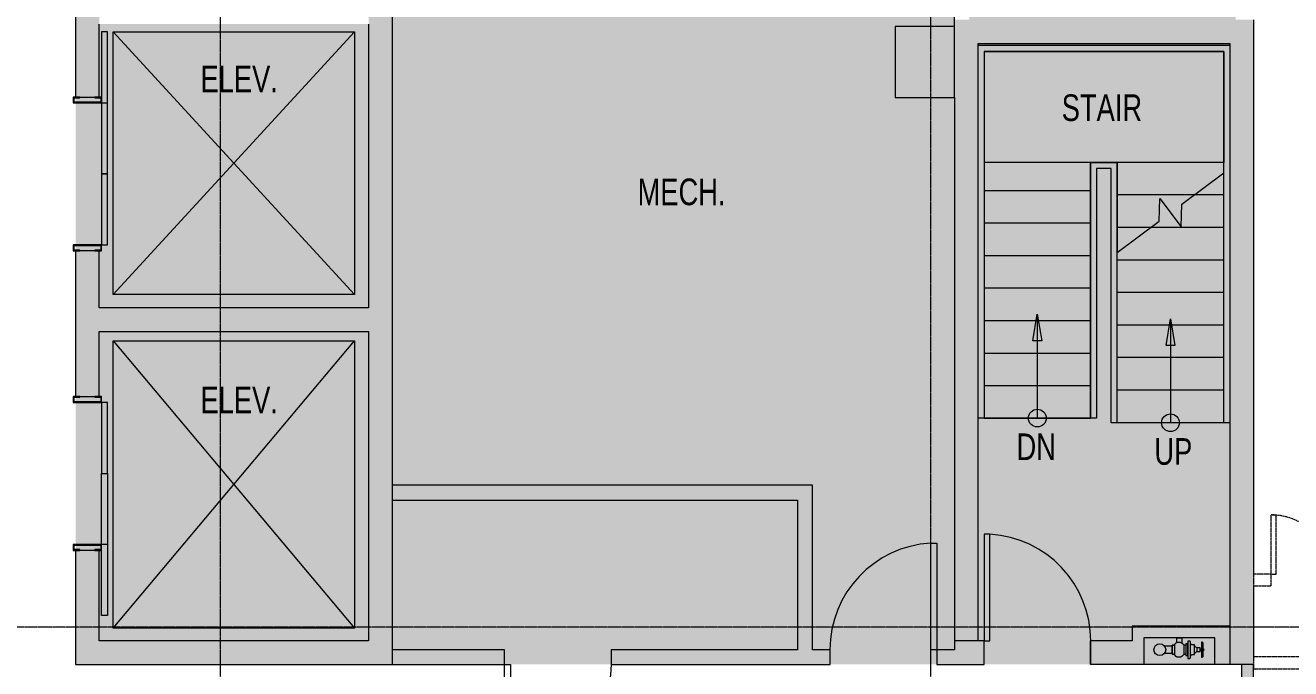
# Model space of a CAD drawing. Header units: inches. Extents: x -1424 to 1384, y 72 to 1893.
# Drawn here: x 298.4 to 726, y 754.1 to 971.6 of the extents above; entities that cross this region are included whole.
import ezdxf

# ---------------------------------------------------------------- set-up
doc = ezdxf.new("R2010")
doc.units = ezdxf.units.IN
doc.header["$MEASUREMENT"] = 0
for name, pattern in [('Demolished', [0.1875, 0.125, -0.0625]), ('Demolished 3_128_', [0.046875, 0.023437, -0.023437]), ('Grid Line 1_4_', [0.4375, 0.25, -0.0625, 0.0625, -0.0625]), ('Hidden 1_16_', [0.09375, 0.0625, -0.03125])]:
    doc.linetypes.add(name, pattern=pattern)
for name, color, linetype, lineweight in [('820 1st St NE_04_Clean_dwg', 8, 'Continuous', 9), ('A-DETL-GENF', 92, 'Continuous', 9), ('A-DOOR', 31, 'Demolished', 9), ('A-WALL', 113, 'Continuous', 13), ('A-WALL-PATT', 111, 'Continuous', 13), ('IRF-ANNO-TEXT', 7, 'Continuous', 9), ('IRF-COLUMN', 7, 'Continuous', 9), ('IRF-COLUMN-HATCH', 7, 'Continuous', 9), ('IRF-DOOR', 7, 'Continuous', 9), ('IRF-ELEVATOR', 7, 'Continuous', 9), ('IRF-ENG-PLUMBING-FIXTURE', 7, 'Continuous', 9), ('IRF-STAIR-RAMP', 7, 'Continuous', 9), ('IRF-WALL-FULL-HT', 7, 'Continuous', 9), ('IRF-WALL-FULL-HT-HATCH', 7, 'Continuous', 9), ('IRF-WALL-PART-HT', 7, 'Continuous', 9), ('S-GRID', 1, 'Continuous', 9)]:
    doc.layers.add(name, color=color, linetype=linetype, lineweight=lineweight)
doc.styles.add('Swis721 LtCn BT', font='swisscl.ttf', dxfattribs={"height": 9})

# ---------------------------------------------------------------- blocks, each defined once
blk = doc.blocks.new('Double-Flush - 40_ x 96_-2573655-New Construction - Demolition Plan')
at = {"layer": 'A-DOOR', "color": 250, "linetype": 'Hidden 1_16_', "lineweight": 20}
for p, q in [((-20, 22), (-18.25, 22)), ((-20, 2), (-20, 22)), ((-18.25, 2), (-18.25, 22)), ((18.25, 2), (18.25, 21.92)), ((20, 2), (20, 22)), ((-20, 2), (-18.25, 2)), ((20, 2), (18.25, 2))]:
    blk.add_line(p, q, dxfattribs=at)
at = {"layer": 'A-DOOR', "color": 7, "linetype": 'Demolished 3_128_'}
for centre, start, end in [((-20, 2), 0, 90), ((20, 2), 90, 180)]:
    blk.add_arc(centre, 20, start, end, dxfattribs=at)
blk = doc.blocks.new('820 1st St NE_04_Clean_dwg_fire department standpipe - 1-2510718-New Construction - Demolition Plan')
at = {"layer": 'IRF-ENG-PLUMBING-FIXTURE'}
for p, q in [((-14.61, 2.25), (-14.61, -2.25)), ((-13.61, 0.25), (-14.11, 0.25)), ((-13.61, 0.3), (-13.61, -0.3)), ((-12.55, -0.77), (-12.55, 0.77)), ((-12.55, -0.3), (-12.55, 0.3)), ((-11.74, 1.44), (-11.74, -1.44)), ((-11.49, 1.69), (-10.75, 1.69)), ((-10.33, 2.69), (-10.33, -2.69)), ((-8.15, -1.62), (-8.15, 1.62)), ((-4.18, 1.25), (-1.56, 1.25)), ((-13.61, -0.25), (-14.11, -0.25)), ((-11.49, -1.69), (-10.75, -1.69)), ((-4.18, -1.25), (-1.56, -1.25))]:
    blk.add_line(p, q, dxfattribs=at)
at = {"layer": 'IRF-ENG-PLUMBING-FIXTURE', "flags": 128}
for points in [[(-14.61, 0.37), (-14.68, 0.37), (-14.68, 0.31), (-14.8, 0.25), (-14.8, 0.19)], [(-14.36, -2.5), (-14.11, -2.5), (-14.11, 2.5), (-14.36, 2.5)], [(-10.08, -2.94), (-9.49, -2.94), (-9.49, 2.94), (-10.08, 2.94)], [(-14.8, -0.19), (-14.8, -0.25), (-14.68, -0.31), (-14.68, -0.37), (-14.61, -0.37)], [(-5.76, -2.45), (-5.76, -4), (-7.47, -4), (-7.47, -2.22)]]:
    blk.add_lwpolyline(points, dxfattribs=at)
for points in [[(-13.61, 0.59), (-13.61, -0.59), (-12.55, -0.59), (-12.55, 0.59)], [(-8.82, -1.96), (-8.82, 1.96), (-9.49, 1.96), (-9.49, -1.96)], [(-8.01, 1.75), (-7.89, 1.87), (-7.77, 1.98), (-7.66, 2.07), (-7.56, 2.15), (-7.46, 2.23), (-7.37, 2.29), (-7.28, 2.35), (-7.2, 2.4), (-7.11, 2.44), (-7.03, 2.47), (-6.95, 2.5), (-6.88, 2.52), (-6.8, 2.54), (-6.73, 2.55), (-6.65, 2.56), (-6.58, 2.57), (-6.5, 2.57), (-6.43, 2.57), (-6.36, 2.57), (-6.29, 2.57), (-6.22, 2.56), (-6.15, 2.55), (-6.08, 2.54), (-6.02, 2.53), (-5.95, 2.51), (-5.89, 2.49), (-5.83, 2.47), (-5.78, 2.45), (-5.72, 2.43), (-5.67, 2.41), (-5.62, 2.39), (-5.57, 2.36), (-5.53, 2.34), (-5.48, 2.31), (-5.44, 2.28), (-5.4, 2.24), (-5.36, 2.21), (-5.33, 2.17), (-5.29, 2.13), (-5.25, 2.08), (-5.22, 2.03), (-5.19, 1.97), (-5.15, 1.9), (-5.12, 1.82), (-5.09, 1.73), (-5.07, 1.62), (-5.04, 1.5), (-5.04, 1.25), (-5.04, -1.25), (-5.04, -1.5), (-4.18, -1.5), (-4.18, -1.25), (-4.18, 1.25), (-4.18, 1.5), (-5.04, 1.5), (-4.18, 1.5), (-4.18, -1.5), (-5.04, -1.5), (-5.07, -1.62), (-5.09, -1.73), (-5.12, -1.82), (-5.15, -1.9), (-5.19, -1.97), (-5.22, -2.03), (-5.25, -2.08), (-5.29, -2.13), (-5.33, -2.17), (-5.36, -2.21), (-5.4, -2.24), (-5.44, -2.28), (-5.48, -2.31), (-5.53, -2.34), (-5.57, -2.36), (-5.62, -2.39), (-5.67, -2.41), (-5.72, -2.43), (-5.78, -2.45), (-5.83, -2.47), (-5.89, -2.49), (-5.95, -2.51), (-6.02, -2.53), (-6.08, -2.54), (-6.15, -2.55), (-6.22, -2.56), (-6.29, -2.57), (-6.36, -2.57), (-6.43, -2.57), (-6.5, -2.57), (-6.58, -2.57), (-6.65, -2.56), (-6.73, -2.55), (-6.8, -2.54), (-6.88, -2.52), (-6.95, -2.5), (-7.03, -2.47), (-7.11, -2.44), (-7.2, -2.4), (-7.28, -2.35), (-7.37, -2.29), (-7.46, -2.23), (-7.56, -2.15), (-7.66, -2.07), (-7.77, -1.98), (-7.89, -1.87), (-8.01, -1.75), (-8.15, -1.62), (-8.82, -1.62), (-8.82, 1.62), (-8.15, 1.62)]]:
    blk.add_lwpolyline(points, close=True, dxfattribs=at)
at = {"layer": 'IRF-ENG-PLUMBING-FIXTURE'}
blk.add_circle((0, 0), 2, dxfattribs=at)
for centre, radius, start, end in [((-14.8, 0), 0.187, 90, 270), ((-14.36, 2.25), 0.25, 90, 180), ((-12.64, 1.71), 0.948, 275.7701, 343.2507), ((-11.52, 1.47), 0.216, 79.9844, 190.0156), ((-10.8, 2.15), 0.472, 276.2711, 2.7723), ((-10.09, 2.7), 0.234, 85.9639, 184.0361), ((-14.36, -2.25), 0.25, 180, 270), ((-12.64, -1.71), 0.948, 16.7493, 84.2299), ((-11.52, -1.47), 0.219, 171.2007, 278.7993), ((-10.76, -2.13), 0.441, 353.4114, 87.5452), ((-10.09, -2.7), 0.233, 175.6994, 274.3006)]:
    blk.add_arc(centre, radius, start, end, dxfattribs=at)
blk = doc.blocks.new('820 1st St NE_04_Clean_dwg-2391440-New Construction - Demolition Plan')
at = {"layer": 'IRF-COLUMN-HATCH'}
blk.add_hatch(color=256, dxfattribs=at).paths.add_polyline_path([(612.41, 947.23), (612.41, 971.23), (592.41, 971.23), (592.41, 947.23)], flags=0)
at = {"layer": 'IRF-STAIR-RAMP'}
for points in [[(638.91, 864.92), (640.41, 873.92), (641.91, 864.92)], [(683.91, 863.37), (685.41, 872.37), (686.91, 863.37)]]:
    blk.add_hatch(color=256, dxfattribs=at).paths.add_polyline_path(points, flags=0)
at = {"layer": 'IRF-WALL-FULL-HT-HATCH'}
h = blk.add_hatch(color=256, dxfattribs=at)
h.paths.add_polyline_path([(323.41, 755.49), (323.41, 794.07), (315.41, 794.07), (315.41, 755.49)], flags=0)
h.paths.add_polyline_path([(323.41, 846.07), (323.41, 895.36), (315.41, 895.36), (315.41, 846.07)], flags=0)
h.paths.add_polyline_path([(315.41, 947.36), (323.41, 947.36), (323.41, 1003.36), (315.41, 1003.36), (315.41, 971.99)], flags=0)
h.paths.add_polyline_path([(315.41, 1055.36), (323.41, 1055.36), (323.41, 1104.26), (315.41, 1104.26), (315.41, 1080.07)], flags=0)
h.paths.add_polyline_path([(315.41, 1156.26), (323.41, 1156.26), (323.41, 1196.49), (315.41, 1196.49), (315.41, 1178.49)], flags=0)
for points in [[(422.41, 755.49), (422.41, 1188.49), (414.41, 1188.49), (414.41, 755.49)], [(620.41, 763.49), (620.41, 973.49), (612.41, 973.49), (612.41, 763.49)], [(707.41, 965.49), (713.41, 965.49), (713.41, 973.49), (620.41, 973.49), (620.41, 965.49), (705.41, 965.49)], [(709.41, 755.49), (713.41, 755.49), (713.41, 965.49), (705.41, 965.49), (705.41, 755.49), (707.41, 755.49)], [(366.31, 868.07), (414.41, 868.07), (414.41, 876.07), (323.41, 876.07), (323.41, 868.07)], [(503.84, 755.49), (570.41, 755.49), (570.41, 760.49), (564.41, 760.49), (564.41, 816.07), (422.41, 816.07), (422.41, 811.07), (559.41, 811.07), (559.41, 760.49), (496.41, 760.49), (496.41, 755.49)], [(659.41, 755.49), (676.41, 755.49), (676.41, 764.49), (700.41, 764.49), (700.41, 755.49), (705.41, 755.49), (705.41, 768.49), (672.41, 768.49), (672.41, 763.49), (658.41, 763.49), (658.41, 755.49)], [(366.31, 755.49), (414.41, 755.49), (414.41, 763.49), (323.41, 763.49), (323.41, 755.49)], [(612.41, 755.49), (622.41, 755.49), (622.41, 763.49), (612.41, 763.49), (612.41, 760.49), (606.41, 760.49), (606.41, 755.49)], [(460.41, 755.49), (460.41, 760.49), (422.41, 760.49), (422.41, 755.49)]]:
    blk.add_hatch(color=256, dxfattribs=at).paths.add_polyline_path(points, flags=0)
at = {"layer": 'IRF-COLUMN', "flags": 128}
blk.add_lwpolyline([(612.41, 971.23), (592.41, 971.23), (592.41, 947.23), (612.41, 947.23)], close=True, dxfattribs=at)
at = {"layer": 'IRF-DOOR', "flags": 128}
for points in [[(604.41, 760.49), (604.41, 796.5), (606.41, 796.5), (606.41, 760.49)], [(624.41, 763.49), (624.41, 799.5), (622.41, 799.5), (622.41, 763.49)], [(462.41, 755.49), (462.41, 719.48), (460.41, 719.48), (460.41, 755.49)]]:
    blk.add_lwpolyline(points, close=True, dxfattribs=at)
at = {"layer": 'IRF-DOOR'}
for centre, start, end in [((606.41, 760.49), 93.1789, 180), ((622.41, 763.49), 360, 86.8211), ((460.41, 755.49), 273.1789, 0)]:
    blk.add_arc(centre, 36.07, start, end, dxfattribs=at)
at = {"layer": 'IRF-ELEVATOR'}
for p, q in [((328.16, 880.6), (409.66, 969.36)), ((328.16, 767.78), (409.66, 864.97))]:
    blk.add_line(p, q, dxfattribs=at)
at = {"layer": 'IRF-ELEVATOR', "flags": 128}
for points in [[(324.16, 945.36), (324.16, 921.36), (326.16, 921.36), (326.16, 945.36), (326.16, 969.36), (324.16, 969.36), (324.16, 945.36), (326.16, 945.36)], [(328.16, 969.36), (409.66, 880.6), (328.16, 880.6), (328.16, 969.36), (409.66, 969.36), (409.66, 880.6)], [(328.16, 864.97), (409.66, 767.78), (328.16, 767.78), (328.16, 864.97), (409.66, 864.97), (409.66, 767.78)], [(326.16, 796.07), (324.16, 796.07), (324.16, 820.07), (326.16, 820.07), (326.16, 796.07), (326.16, 772.07), (324.16, 772.07), (324.16, 796.07)]]:
    blk.add_lwpolyline(points, dxfattribs=at)
for points in [[(321.91, 947.36), (321.91, 947.11), (323.91, 947.11), (323.91, 945.61), (314.91, 945.61), (314.91, 947.11), (316.91, 947.11), (316.91, 947.36), (314.66, 947.36), (314.66, 945.36), (324.16, 945.36), (324.16, 947.36)], [(326.16, 897.36), (326.16, 921.36), (324.16, 921.36), (324.16, 897.36)], [(321.91, 895.36), (324.16, 895.36), (324.16, 897.36), (314.66, 897.36), (314.66, 895.36), (316.91, 895.36), (316.91, 895.61), (314.91, 895.61), (314.91, 897.11), (323.91, 897.11), (323.91, 895.61), (321.91, 895.61)], [(321.91, 846.07), (321.91, 845.82), (323.91, 845.82), (323.91, 844.32), (314.91, 844.32), (314.91, 845.82), (316.91, 845.82), (316.91, 846.07), (314.66, 846.07), (314.66, 844.07), (324.16, 844.07), (324.16, 846.07)], [(326.16, 820.07), (326.16, 844.07), (324.16, 844.07), (324.16, 820.07)], [(321.91, 794.07), (324.16, 794.07), (324.16, 796.07), (314.66, 796.07), (314.66, 794.07), (316.91, 794.07), (316.91, 794.32), (314.91, 794.32), (314.91, 795.82), (323.91, 795.82), (323.91, 794.32), (321.91, 794.32)]]:
    blk.add_lwpolyline(points, close=True, dxfattribs=at)
at = {"layer": 'IRF-STAIR-RAMP'}
for p, q in [((705.41, 964.79), (620.41, 964.79)), ((667.41, 837.24), (667.41, 925.24)), ((703.41, 837.24), (703.41, 925.24)), ((622.41, 915.79), (658.41, 915.79)), ((622.41, 904.79), (658.41, 904.79)), ((622.41, 893.79), (658.41, 893.79)), ((703.41, 892.24), (667.41, 892.24)), ((622.41, 882.79), (658.41, 882.79)), ((703.41, 881.24), (667.41, 881.24)), ((638.91, 864.92), (640.41, 873.92)), ((640.41, 873.92), (640.41, 838.79)), ((640.41, 873.92), (641.91, 864.92)), ((683.91, 863.37), (685.41, 872.37)), ((685.41, 872.37), (685.41, 837.24)), ((685.41, 872.37), (686.91, 863.37)), ((622.41, 871.79), (658.41, 871.79)), ((703.41, 870.24), (667.41, 870.24)), ((641.91, 864.92), (638.91, 864.92)), ((622.41, 860.79), (658.41, 860.79)), ((686.91, 863.37), (683.91, 863.37)), ((703.41, 859.24), (667.41, 859.24)), ((622.41, 849.79), (658.41, 849.79)), ((703.41, 848.24), (667.41, 848.24))]:
    blk.add_line(p, q, dxfattribs=at)
at = {"layer": 'IRF-STAIR-RAMP', "flags": 128}
for points in [[(622.41, 962.79), (703.41, 962.79), (703.41, 925.24), (667.41, 925.24), (658.41, 925.24), (658.41, 838.79), (622.41, 838.79), (658.41, 838.79)], [(658.41, 925.24), (667.41, 925.24), (667.41, 894.74), (681.57, 905.36), (681.81, 913.04), (689.01, 903.44), (689.25, 911.12), (703.41, 921.74), (703.41, 925.24), (703.41, 962.79), (622.41, 962.79), (622.41, 925.24)], [(705.41, 837.24), (665.41, 837.24), (665.41, 923.24), (660.41, 923.24), (660.41, 838.79), (658.41, 838.79), (658.41, 925.24), (622.41, 925.24), (622.41, 838.79), (620.41, 838.79)], [(703.41, 914.24), (693.41, 914.24), (667.41, 914.24)], [(703.41, 903.24), (678.74, 903.24), (667.41, 903.24)]]:
    blk.add_lwpolyline(points, dxfattribs=at)
at = {"layer": 'IRF-STAIR-RAMP'}
for centre in [(640.41, 838.79), (685.41, 837.24)]:
    blk.add_circle(centre, 3, dxfattribs=at)
at = {"layer": 'IRF-WALL-FULL-HT'}
for p, q in [((713.41, 973.49), (713.41, 786.07)), ((705.41, 925.24), (705.41, 755.49)), ((713.41, 782.07), (713.41, 758.07))]:
    blk.add_line(p, q, dxfattribs=at)
at = {"layer": 'IRF-WALL-FULL-HT', "flags": 128}
for points in [[(315.41, 1003.36), (315.41, 947.36), (323.41, 947.36), (323.41, 971.99)], [(414.41, 971.99), (414.41, 876.07), (323.41, 876.07), (323.41, 895.36), (315.41, 895.36), (315.41, 846.07), (323.41, 846.07), (323.41, 868.07), (414.41, 868.07), (414.41, 763.49), (323.41, 763.49), (323.41, 794.07), (315.41, 794.07), (315.41, 755.49), (422.41, 755.49)], [(612.41, 971.23), (612.41, 973.49), (612.41, 1012.49), (422.41, 1012.49), (422.41, 816.07), (422.41, 755.49), (460.41, 755.49), (460.41, 760.49), (422.41, 760.49)], [(620.41, 763.49), (620.41, 965.49), (705.41, 965.49), (705.41, 923.24)], [(612.41, 947.23), (612.41, 760.49), (606.41, 760.49), (606.41, 755.49), (612.41, 755.49), (622.41, 755.49), (622.41, 763.49), (612.41, 763.49)], [(422.41, 811.07), (559.41, 811.07), (559.41, 760.49), (496.41, 760.49), (496.41, 755.49), (570.41, 755.49), (570.41, 760.49), (564.41, 760.49), (564.41, 816.07), (422.41, 816.07)], [(705.41, 768.49), (672.41, 768.49), (672.41, 763.49), (658.41, 763.49)], [(709.41, 755.49), (700.41, 755.49), (700.41, 764.49), (676.41, 764.49), (676.41, 755.49), (658.41, 755.49), (658.41, 763.49), (658.41, 755.49)]]:
    blk.add_lwpolyline(points, dxfattribs=at)
at = {"layer": 'IRF-WALL-PART-HT'}
blk.add_line((700.41, 755.49), (676.41, 755.49), dxfattribs=at)
at = {"rotation": 180}
blk.add_blockref('820 1st St NE_04_Clean_dwg_fire department standpipe - 1-2510718-New Construction - Demolition Plan', (681.8, 760.49), dxfattribs=at)
at = {"layer": 'IRF-ANNO-TEXT', "char_height": 9, "attachment_point": 2, "line_spacing_factor": 0.970126, "style": 'Swis721 LtCn BT'}
for s, insert, width in [('ELEV.', (370.72, 957.99), 29.703), ('STAIR', (662.24, 948.26), 31.2432), ('MECH.', (520.2, 919.79), 36.3037), ('ELEV.', (370.72, 849.38), 29.703)]:
    blk.add_mtext(s, dxfattribs=dict(at, insert=insert, width=width))
at = {"layer": 'IRF-STAIR-RAMP', "char_height": 9, "attachment_point": 1, "line_spacing_factor": 0.970126, "style": 'Swis721 LtCn BT'}
for s, insert, width in [('DN', (633.39, 833.6), 16.0616), ('UP', (679.97, 832.02), 15.0715)]:
    blk.add_mtext(s, dxfattribs=dict(at, insert=insert, width=width))

msp = doc.modelspace()

# ---------------------------------------------------------------- hatches: boundary and pattern name
at = {"layer": 'A-DETL-GENF'}
h = msp.add_hatch(color=9, dxfattribs=at)
h.paths.add_polyline_path([(-368.71, 111.26), (-368.71, 149.72), (-357.59, 149.72), (-357.59, 514.07), (-371.59, 514.07), (-371.59, 546.01), (-357.59, 546.01), (-357.59, 695.99), (-69.59, 695.99), (-69.59, 756.49), (-190.59, 756.49), (-190.59, 764.49), (-214.59, 764.49), (-214.59, 756.49), (-233.03, 756.49), (-233.03, 776.24), (-199.53, 776.24), (-199.53, 865.24), (-226.53, 865.24), (-226.53, 1018.19), (-341.59, 1018.19), (-341.59, 994.07), (-369.59, 994.07), (-369.59, 1018.19), (-581.59, 1018.19), (-581.59, 994.07), (-605.71, 994.07), (-605.71, 782.07), (-581.59, 782.07), (-581.59, 754.07), (-1062.84, 754.07), (-1062.84, 755.32), (-1094.59, 755.32), (-1094.59, 755.07), (-1099.31, 755.07), (-1099.31, 540.51), (-1072.11, 540.51), (-1056.38, 524.78), (-1082.59, 498.57), (-1084.63, 500.62), (-1084.63, 458.62), (-898.14, 272.12), (-861.14, 272.12), (-864.41, 275.4), (-835.7, 304.11), (-821.83, 290.23), (-821.83, 258.66), (-847.67, 258.66), (-847.54, 258.52), (-608.55, 258.52), (-608.55, 300.82), (-582.34, 300.82), (-582.34, 259.53), (-592.94, 248.93), (-455.27, 111.26), (-406.04, 111.26)], flags=0)
h.paths.add_polyline_path([(-592.94, 256), (-587.34, 261.6), (-587.34, 276.07), (-603.55, 276.07), (-603.55, 263.52), (-600.47, 263.52), (-595.07, 258.13)], flags=0)
h.paths.add_polyline_path([(-847.59, 265.64), (-847.59, 285.15), (-857.34, 275.4), (-848.41, 266.46)], flags=0)
h.paths.add_polyline_path([(-845.6, 286.82), (-825.48, 286.82), (-835.7, 297.04), (-845.92, 286.82)], flags=0)
h.paths.add_polyline_path([(-1082.59, 505.64), (-1072.17, 516.07), (-1093.01, 516.07), (-1084.36, 507.41)], flags=0)
h.paths.add_polyline_path([(-849.59, 514.07), (-849.59, 542.07), (-821.59, 542.07), (-821.59, 514.07), (-847.59, 514.07)], flags=0)
h.paths.add_polyline_path([(-577.59, 516.07), (-611.59, 516.07), (-611.59, 546.07), (-547.59, 546.07), (-547.59, 516.07), (-571.34, 516.07)], flags=0)
h.paths.add_polyline_path([(-1071.59, 516.64), (-1063.45, 524.78), (-1071.59, 532.92), (-1071.59, 522.05)], flags=0)
h.paths.add_polyline_path([(-574.59, 519.07), (-550.59, 519.07), (-550.59, 543.07), (-608.59, 543.07), (-608.59, 519.07), (-604.8, 519.07), (-604.8, 540.07), (-583.59, 540.07), (-583.59, 519.07)], flags=0)
h.paths.add_polyline_path([(-369.59, 754.07), (-369.59, 782.07), (-341.59, 782.07), (-341.59, 754.07), (-367.59, 754.07)], flags=0)
h.paths.add_polyline_path([(606.41, 755.49), (606.41, 760.49), (612.41, 760.49), (612.41, 947.23), (592.41, 947.23), (592.41, 971.23), (612.41, 971.23), (612.41, 1012.49), (422.41, 1012.49), (422.41, 816.07), (564.41, 816.07), (564.41, 760.49), (570.41, 760.49), (570.41, 755.49), (592.41, 755.49)], flags=0)
h.paths.add_polyline_path([(700.41, 755.49), (700.41, 764.49), (676.41, 764.49), (676.41, 755.49), (687.82, 755.49)], flags=0)
h.paths.add_polyline_path([(658.41, 755.49), (658.41, 763.49), (672.41, 763.49), (672.41, 768.49), (705.41, 768.49), (705.41, 965.49), (620.41, 965.49), (620.41, 763.49), (622.41, 763.49), (622.41, 755.49)], flags=0)
h.paths.add_polyline_path([(496.41, 755.49), (496.41, 760.49), (559.41, 760.49), (559.41, 811.07), (422.41, 811.07), (422.41, 760.49), (460.41, 760.49), (460.41, 755.49)], flags=0)
h.paths.add_polyline_path([(41.47, 756.49), (63.67, 756.49), (63.67, 774.49), (41.47, 774.49), (41.47, 762.49)], flags=0)
h.paths.add_polyline_path([(-3.53, 756.49), (32.47, 756.49), (32.47, 762.49), (35.47, 762.49), (35.47, 780.49), (63.67, 780.49), (63.67, 874.6), (-24.53, 874.6), (-24.53, 898.6), (-52.53, 898.6), (-52.53, 924.6), (-168.53, 924.6), (-168.53, 892.6), (-184.59, 892.6), (-184.59, 783.49), (-145.59, 783.49), (-145.59, 775.49), (-19.59, 775.49), (-19.59, 837.07), (-13.59, 837.07), (-13.59, 762.49), (-3.53, 762.49)], flags=0)
h.paths.add_polyline_path([(-1087.59, 757.57), (-1087.59, 778.92), (-1094.59, 778.92), (-1094.59, 757.57)], flags=0)
h.paths.add_polyline_path([(-821.59, 757.82), (-609.59, 757.82), (-609.59, 782.07), (-609.46, 782.07), (-609.46, 994.07), (-609.59, 994.07), (-609.59, 1022.07), (-581.59, 1022.07), (-581.59, 1021.94), (-369.59, 1021.94), (-369.59, 1022.07), (-341.59, 1022.07), (-341.59, 1021.94), (-226.53, 1021.94), (-226.53, 1196.49), (-270.66, 1196.49), (-270.66, 1260.37), (-226.53, 1260.37), (-226.53, 1260.49), (-125.59, 1260.49), (-125.59, 1260.37), (-112.66, 1260.37), (-112.66, 1260.49), (124.41, 1260.49), (124.41, 1474.07), (110.41, 1474.07), (110.41, 1502.07), (124.41, 1502.07), (124.41, 1715.07), (111.27, 1715.07), (111.27, 1747.07), (111.44, 1747.07), (111.44, 1752.07), (10.39, 1752.07), (10.39, 1746.07), (-1.61, 1746.07), (-1.61, 1752.07), (-103.44, 1752.07), (-103.47, 1724.32), (-115.99, 1711.8), (-116.43, 1712.16), (-118.34, 1714.15), (-140.28, 1736.09), (-202.52, 1673.86), (-196.86, 1668.2), (-205.35, 1659.72), (-211, 1665.38), (-280.3, 1596.08), (-274.64, 1590.42), (-283.13, 1581.94), (-288.78, 1587.59), (-348.18, 1528.2), (-344.65, 1524.66), (-354.54, 1514.76), (-336.53, 1496.75), (-336.53, 1473.07), (-373.56, 1473.07), (-373.56, 1507.07), (-386.59, 1507.07), (-386.59, 1511.57), (-478.59, 1511.57), (-478.59, 1504.07), (-490.59, 1504.07), (-490.59, 1511.57), (-582.59, 1511.57), (-582.59, 1507.07), (-582.73, 1507.07), (-582.73, 1475.07), (-608.73, 1475.07), (-608.73, 1507.07), (-608.68, 1507.07), (-608.68, 1511.57), (-709.63, 1511.57), (-709.63, 1504.07), (-721.63, 1504.07), (-721.63, 1511.57), (-821.95, 1511.57), (-821.95, 1482.07), (-851.38, 1482.07), (-863.41, 1494.1), (-931.29, 1426.22), (-925.46, 1420.38), (-933.95, 1411.9), (-939.78, 1417.73), (-1006.95, 1350.56), (-1001.12, 1344.72), (-1009.61, 1336.24), (-1015.44, 1342.07), (-1082.61, 1274.9), (-1079.08, 1271.36), (-1078.33, 1272.12), (-1065.59, 1259.38), (-1065.59, 1235.07), (-1099.31, 1235.07), (-1099.31, 1134.3), (-1091.59, 1134.3), (-1091.59, 1122.3), (-1099.31, 1122.3), (-1099.31, 1021.17), (-1062.09, 1021.17), (-1062.09, 995.07), (-1099.31, 995.07), (-1099.31, 781.17), (-1062.09, 781.17), (-1062.09, 757.82), (-849.59, 757.82), (-849.59, 782.07), (-821.59, 782.07), (-821.59, 780.07)], flags=0)
h.paths.add_polyline_path([(-218.59, 761.49), (-218.59, 768.49), (-190.59, 768.49), (-190.59, 865.24), (-195.53, 865.24), (-195.53, 772.24), (-229.03, 772.24), (-229.03, 761.49), (-220.53, 761.49)], flags=0)
h.paths.add_polyline_path([(-19.86, 762.49), (-19.59, 762.49), (-19.59, 769.49), (-151.59, 769.49), (-151.59, 777.49), (-184.59, 777.49), (-184.59, 762.49), (-24.53, 762.49)], flags=0)
h.paths.add_polyline_path([(163.41, 763.49), (163.41, 794.07), (171.41, 794.07), (171.41, 846.07), (163.41, 846.07), (163.41, 868.07), (71.67, 868.07), (71.67, 763.49), (74.67, 763.49)], flags=0)
h.paths.add_polyline_path([(323.88, 763.49), (414.41, 763.49), (414.41, 868.07), (323.41, 868.07), (323.41, 846.07), (315.41, 846.07), (315.41, 794.07), (323.41, 794.07), (323.41, 763.49)], flags=0)
h.paths.add_polyline_path([(-190.59, 871.24), (-190.59, 898.6), (-174.53, 898.6), (-174.53, 903.6), (-220.53, 903.6), (-220.53, 871.24), (-195.53, 871.24)], flags=0)
h.paths.add_polyline_path([(323.41, 876.07), (414.41, 876.07), (414.41, 971.99), (323.41, 971.99), (323.41, 947.36), (315.41, 947.36), (315.41, 895.36), (323.41, 895.36)], flags=0)
h.paths.add_polyline_path([(74.67, 876.07), (163.41, 876.07), (163.41, 895.36), (171.41, 895.36), (171.41, 947.36), (163.41, 947.36), (163.41, 974.07), (74.67, 974.07), (74.67, 880.6)], flags=0)
h.paths.add_polyline_path([(63.67, 880.6), (66.67, 880.6), (66.67, 1130.49), (-80.33, 1130.49), (-80.33, 1190.49), (-83.43, 1190.49), (-83.43, 1196.49), (-119.43, 1196.49), (-119.43, 1190.49), (-122.53, 1190.49), (-122.53, 940.6), (-18.53, 940.6), (-18.53, 880.6), (-1.61, 880.6)], flags=0)
h.paths.add_polyline_path([(-1091.59, 886.12), (-1099.08, 886.12), (-1099.08, 890.12), (-1091.59, 890.12)], flags=0)
h.paths.add_polyline_path([(-24.53, 904.6), (-24.53, 934.6), (-168.53, 934.6), (-168.53, 930.6), (-46.53, 930.6), (-46.53, 904.6)], flags=0)
h.paths.add_polyline_path([(-212.95, 911.6), (-174.53, 911.6), (-174.53, 940.6), (-130.53, 940.6), (-130.53, 978.07), (-220.53, 978.07), (-220.53, 911.6), (-218.53, 911.6)], flags=0)
h.paths.add_polyline_path([(707.41, 973.49), (707.41, 1051.49), (659.41, 1051.49), (659.41, 1012.49), (617.41, 1012.49), (617.41, 973.49), (677.19, 973.49)], flags=0)
h.paths.add_polyline_path([(366.31, 979.99), (414.41, 979.99), (414.41, 1080.07), (323.41, 1080.07), (323.41, 1055.36), (315.41, 1055.36), (315.41, 1003.36), (323.41, 1003.36), (323.41, 979.99)], flags=0)
h.paths.add_polyline_path([(74.67, 982.07), (163.41, 982.07), (163.41, 1003.36), (171.41, 1003.36), (171.41, 1055.36), (163.41, 1055.36), (163.41, 1080.07), (74.67, 1080.07), (74.67, 982.4)], flags=0)
h.paths.add_polyline_path([(-174.5, 986.07), (-130.53, 986.07), (-130.53, 1190.49), (-133.53, 1190.49), (-133.53, 1196.49), (-169.53, 1196.49), (-169.53, 1190.49), (-191.53, 1190.49), (-191.53, 1184.49), (-211.03, 1184.49), (-211.03, 1150.99), (-218.53, 1150.99), (-218.53, 986.07)], flags=0)
h.paths.add_polyline_path([(-849.59, 994.07), (-849.59, 1022.07), (-821.59, 1022.07), (-821.59, 994.07), (-847.59, 994.07)], flags=0)
h.paths.add_polyline_path([(-1091.59, 1000.07), (-1087.59, 1000.07), (-1087.59, 1018.92), (-1094.59, 1018.92), (-1094.59, 1000.07)], flags=0)
h.paths.add_polyline_path([(570.91, 1018.49), (653.41, 1018.49), (653.41, 1022.24), (590.66, 1022.24), (590.66, 1046.24), (570.91, 1046.24), (570.91, 1022.24), (442.91, 1022.24), (442.91, 1046.24), (422.41, 1046.24), (422.41, 1018.49), (565.91, 1018.49)], flags=0)
h.paths.add_polyline_path([(595.66, 1027.24), (653.41, 1027.24), (653.41, 1175.99), (530.91, 1175.99), (530.91, 1107.99), (464.41, 1107.99), (464.41, 1112.99), (485.41, 1112.99), (485.41, 1118.99), (490.41, 1118.99), (490.41, 1112.99), (525.91, 1112.99), (525.91, 1175.49), (490.41, 1175.49), (490.41, 1142.99), (485.41, 1142.99), (485.41, 1190.49), (481.41, 1190.49), (481.41, 1196.49), (445.41, 1196.49), (445.41, 1190.49), (422.41, 1190.49), (422.41, 1112.99), (428.41, 1112.99), (428.41, 1107.99), (422.41, 1107.99), (422.41, 1051.24), (447.91, 1051.24), (447.91, 1027.24), (565.91, 1027.24), (565.91, 1051.24), (595.66, 1051.24), (595.66, 1046.24)], flags=0)
h.paths.add_polyline_path([(707.41, 1057.49), (707.41, 1074.49), (659.41, 1074.49), (659.41, 1057.49), (701.74, 1057.49)], flags=0)
h.paths.add_polyline_path([(323.41, 1088.07), (414.41, 1088.07), (414.41, 1188.49), (323.41, 1188.49), (323.41, 1156.26), (315.41, 1156.26), (315.41, 1104.26), (323.41, 1104.26)], flags=0)
h.paths.add_polyline_path([(74.67, 1088.07), (163.41, 1088.07), (163.41, 1104.26), (171.41, 1104.26), (171.41, 1156.26), (163.41, 1156.26), (163.41, 1188.49), (74.67, 1188.49), (74.67, 1104.26)], flags=0)
h.paths.add_polyline_path([(-74.33, 1136.49), (48.67, 1136.49), (48.67, 1190.49), (30.67, 1190.49), (30.67, 1196.49), (-5.33, 1196.49), (-5.33, 1190.49), (-74.33, 1190.49)], flags=0)
h.paths.add_polyline_path([(54.67, 1136.49), (66.67, 1136.49), (66.67, 1190.49), (54.67, 1190.49), (54.67, 1188.49)], flags=0)
h.paths.add_polyline_path([(-216.03, 1155.99), (-216.03, 1184.49), (-218.53, 1184.49), (-218.53, 1155.99)], flags=0)
h.paths.add_polyline_path([(618.41, 1180.99), (653.41, 1180.99), (653.41, 1190.49), (524.41, 1190.49), (524.41, 1181.49), (525.91, 1181.49), (525.91, 1180.99), (614.41, 1180.99)], flags=0)
h.paths.add_polyline_path([(491.41, 1181.49), (518.41, 1181.49), (518.41, 1196.49), (491.41, 1196.49), (491.41, 1187.28)], flags=0)
h.paths.add_polyline_path([(664.97, 1182.49), (680.41, 1182.49), (680.41, 1196.49), (662.41, 1196.49), (662.41, 1192.49), (659.41, 1192.49), (659.41, 1182.49), (662.41, 1182.49)], flags=0)
h.paths.add_polyline_path([(-213.53, 1188.49), (-195.53, 1188.49), (-195.53, 1196.49), (-213.53, 1196.49), (-213.53, 1190.49)], flags=0)
h.paths.add_polyline_path([(-369.59, 1232.49), (-369.59, 1260.49), (-341.59, 1260.49), (-341.59, 1232.49), (-367.59, 1232.49)], flags=0)
h.paths.add_polyline_path([(-845.95, 1234.07), (-849.59, 1234.07), (-849.59, 1262.07), (-821.59, 1262.07), (-821.59, 1234.07), (-823.59, 1234.07)], flags=0)
h.paths.add_polyline_path([(-607.59, 1234.07), (-609.59, 1234.07), (-609.59, 1262.07), (-552.59, 1262.07), (-552.59, 1234.07), (-605.71, 1234.07)], flags=0)
h.paths.add_polyline_path([(-581.59, 1237.07), (-555.59, 1237.07), (-555.59, 1259.07), (-581.59, 1259.07), (-581.59, 1258.2)], flags=0)
h.paths.add_polyline_path([(-125.59, 1472.07), (-129.59, 1472.07), (-129.59, 1502.07), (-101.59, 1502.07), (-101.59, 1472.07), (-124.31, 1472.07)], flags=0)
h.paths.add_polyline_path([(-368.28, 1477.07), (-366.48, 1477.07), (-366.48, 1500.07), (-345.5, 1500.07), (-357.37, 1511.93), (-362.24, 1507.07), (-368.28, 1507.07), (-368.28, 1483.12)], flags=0)
h.paths.add_polyline_path([(-344.98, 1477.07), (-344.59, 1477.07), (-344.59, 1499.15), (-344.98, 1499.55), (-344.98, 1481.52)], flags=0)
h.paths.add_polyline_path([(-340.53, 1477.07), (-340.53, 1495.09), (-341.59, 1496.15), (-341.59, 1477.07)], flags=0)
h.paths.add_polyline_path([(-584.98, 1500.07), (-584.98, 1507.07), (-606.48, 1507.07), (-606.48, 1500.07)], flags=0)
h.paths.add_polyline_path([(-115.99, 1716.04), (-107.72, 1724.32), (-124.26, 1724.32)], flags=0)
h.paths.add_polyline_path([(-127.59, 1727.64), (-127.59, 1741.72), (-134.63, 1734.68), (-130.67, 1730.72)], flags=0)
h.paths.add_polyline_path([(113.52, 1740.07), (124.41, 1740.07), (124.41, 1747.07), (113.52, 1747.07)], flags=0)
at = {"layer": 'A-WALL-PATT'}
h = msp.add_hatch(color=8, dxfattribs=at)
h.paths.add_polyline_path([(709.41, 695.99), (713.41, 695.99), (713.41, 701.74), (709.41, 701.74)], flags=0)
h.paths.add_polyline_path([(709.41, 737.74), (713.41, 737.74), (713.41, 755.49), (709.41, 755.49), (709.41, 754.07)], flags=0)

# ---------------------------------------------------------------- linework, layer by layer
at = {"layer": 'A-WALL', "color": 250, "linetype": 'Hidden 1_16_', "lineweight": 20}
for p, q in [((719.41, 786.07), (713.41, 786.07)), ((713.41, 786.07), (713.41, 782.07)), ((719.41, 782.07), (719.41, 786.07)), ((713.41, 782.07), (719.41, 782.07)), ((769.91, 758.07), (713.41, 758.07)), ((713.41, 758.07), (713.41, 754.07)), ((713.41, 754.07), (830.41, 754.07))]:
    msp.add_line(p, q, dxfattribs=at)
at = {"layer": 'A-WALL', "color": 250, "lineweight": 20}
for p, q in [((713.41, 755.49), (709.41, 755.49)), ((709.41, 755.49), (709.41, 737.74)), ((713.41, 737.74), (713.41, 755.49))]:
    msp.add_line(p, q, dxfattribs=at)
at = {"layer": 'S-GRID', "linetype": 'Grid Line 1_4_'}
for p, q in [((364.41, 120.07), (364.41, 1796.73)), ((604.41, 120.07), (604.41, 1796.73)), ((1336.41, 768.07), (-1328.13, 768.07))]:
    msp.add_line(p, q, dxfattribs=at)

# ---------------------------------------------------------------- block references
at = {"layer": '820 1st St NE_04_Clean_dwg', "color": 7}
msp.add_blockref('820 1st St NE_04_Clean_dwg-2391440-New Construction - Demolition Plan', (0, 0), dxfattribs=at)
at = {"layer": 'A-DOOR', "color": 7, "linetype": 'Demolished 3_128_'}
msp.add_blockref('Double-Flush - 40_ x 96_-2573655-New Construction - Demolition Plan', (739.41, 784.07), dxfattribs=at)

doc.saveas('drawing.dxf')
